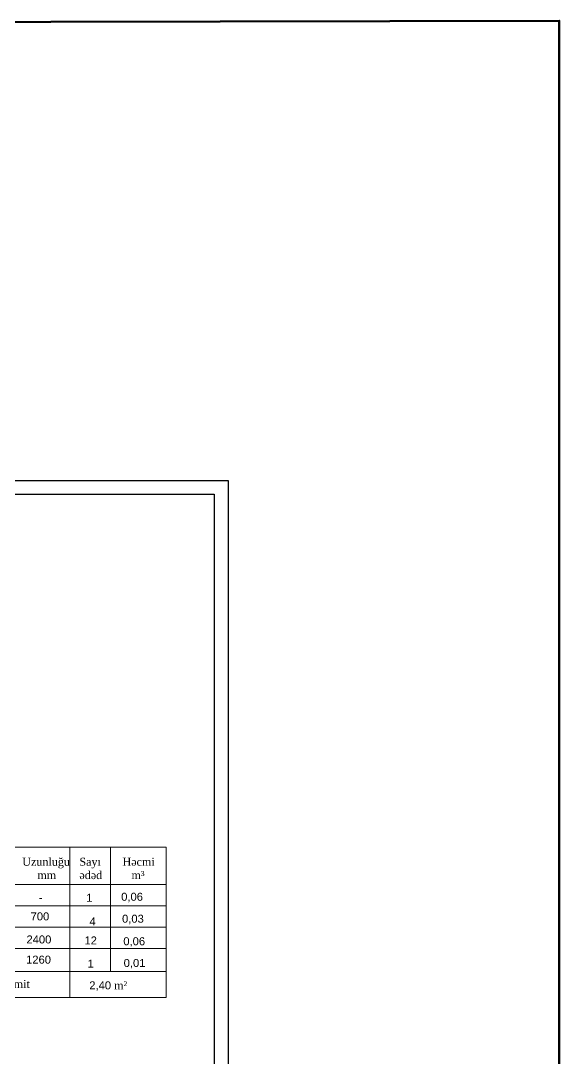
# Model space of a CAD drawing. Header units: millimetres. Extents: x 120281 to 1416367021, y -641565767 to 918373.
# Drawn here: x 661461 to 681637, y 718719 to 757603 of the extents above; entities that cross this region are included whole.
import ezdxf

# ---------------------------------------------------------------- set-up
doc = ezdxf.new("R2010")
doc.units = ezdxf.units.MM
doc.layers.add('размер2', color=210, linetype='Continuous', lineweight=15)
doc.styles.get("Standard").update_dxf_attribs({"font": 'arial.ttf'})

msp = doc.modelspace()

# ---------------------------------------------------------------- linework, layer by layer
at = {"color": 4, "lineweight": 0}
for p, q in [((651596.87734, 726627.42978), (666907.68604, 726627.42978)), ((663295.48589, 726638.61379), (663295.48589, 721006.63829)), ((664820.48589, 726638.61379), (664820.48589, 721975.62626)), ((666907.68604, 726627.42978), (666907.68604, 720995.45427)), ((651596.87734, 725227.05159), (666904.52125, 725227.05159)), ((651596.87734, 724427.05159), (666904.52125, 724427.05159)), ((651596.87734, 723627.05159), (666904.52125, 723627.05159)), ((651596.87734, 722827.05159), (666904.52125, 722827.05159)), ((651596.87734, 721975.62626), (666904.52125, 721975.62626)), ((651596.87734, 720995.45427), (666904.52125, 720995.45427))]:
    msp.add_line(p, q, dxfattribs=at)
at = {"color": 244, "lineweight": 53, "true_color": 0x991b1e}
msp.add_lwpolyline([(440324.24024, 757119.90004), (681637.27816, 757603.30928), (681637.27816, 688202.32989), (440324.24024, 687718.92066)], close=True, dxfattribs=at)
at = {"layer": 'размер2', "color": 0, "lineweight": 30}
msp.add_lwpolyline([(625445.2643, 740378.50796), (669229.43475, 740378.50796), (669229.43475, 709416.84458), (625445.2643, 709416.84458), (625445.2643, 740378.50796)], dxfattribs=at)
msp.add_lwpolyline([(627530.2248, 739857.26784), (668708.19462, 739857.26784), (668708.19462, 709938.0847), (627530.2248, 709938.0847)], close=True, dxfattribs=at)

# ---------------------------------------------------------------- texts
at = {"color": 3, "char_height": 300, "width": 3185.4709229, "attachment_point": 1}
for s, insert in [('{\\fTimes New Roman|b0|i0|c238|p18;Uzunluğu   \\P     mm}', (661516.52028, 726234.00831)), ('{\\fTimes New Roman|b0|i0|c238|p18;Sayı\\Pədəd}', (663657.05522, 726234.00831)), ('{\\fTimes New Roman|b0|i0|c238|p18;Həcmi\\P   m³}', (665272.41326, 726234.00831)), ('{\\fTimes New Roman|b0|i0|c238|p18;Metal kirəmit}', (659321.38618, 721652.72981))]:
    msp.add_mtext(s, dxfattribs=dict(at, insert=insert))
at = {"color": 3, "linetype": 'Continuous', "char_height": 300}
for s, insert, attachment_point in [('{1}', (664028.4856, 724732.67131), 5), ('{0,06}', (665631.82322, 724743.89785), 5), ('{-}', (662211.55645, 724744.41774), 5), ('{700}', (662179.26658, 724034.44527), 5), ('{0,03}', (665663.79501, 723920.68781), 5), ('{4}', (664152.98478, 723850.22151), 5), ('{2400}', (662140.78863, 723170.02105), 5), ('{12}', (664080.8112, 723134.09284), 5), ('{0,06}', (665711.85864, 723075.72291), 5), ('{1260}', (662127.16078, 722411.7824), 5), ('{1}', (664080.35656, 722264.49967), 5), ('{0,01}', (665725.26925, 722261.69377), 5), ('2,40 {\\fTimes New Roman|b0|i0|c238|p18;m²}', (664029.08544, 721423.46912), 4)]:
    msp.add_mtext(s, dxfattribs=dict(at, insert=insert, attachment_point=attachment_point))

doc.saveas('drawing.dxf')
